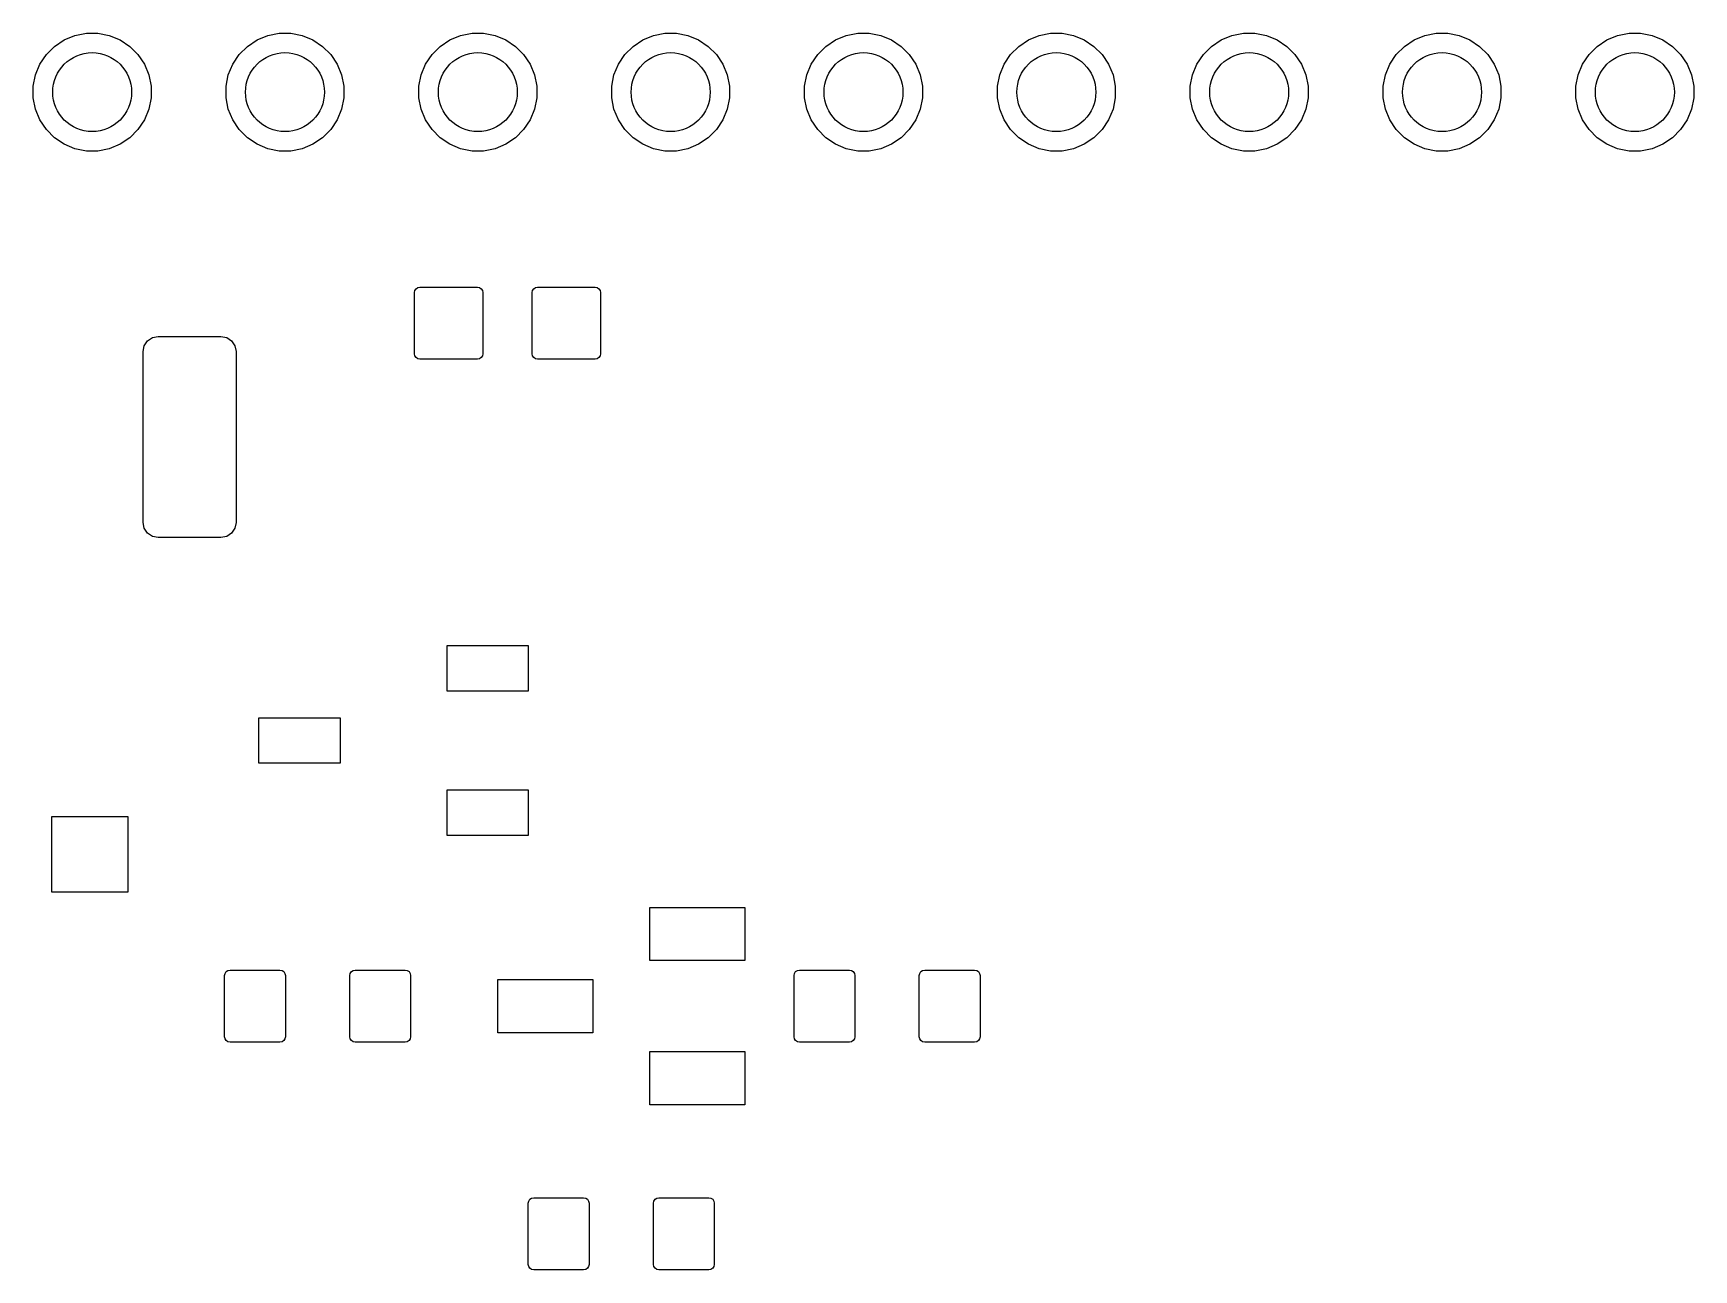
# Model space of a CAD drawing. Header units: inches. Extents: x 4.52 to 7.77, y -6.01 to -2.23.
# Drawn here: x 5.266 to 6.127, y -2.873 to -2.231 of the extents above; entities that cross this region are included whole.
import ezdxf

# ---------------------------------------------------------------- set-up
doc = ezdxf.new("R2010")
doc.units = ezdxf.units.IN
doc.header["$MEASUREMENT"] = 0
doc.layers.add('F.Paste', color=253, linetype='CONTINUOUS', true_color=0xb4a09a)

msp = doc.modelspace()

# ---------------------------------------------------------------- linework, layer by layer
at = {"layer": 'F.Paste', "linetype": 'CONTINUOUS'}
for p, q in [((5.27272, -2.24253), (5.27698, -2.23827)), ((5.27698, -2.23827), (5.28198, -2.23493)), ((5.28198, -2.23493), (5.28754, -2.23262)), ((5.28754, -2.23262), (5.29345, -2.23145)), ((5.29345, -2.23145), (5.29947, -2.23145)), ((5.29947, -2.23145), (5.30537, -2.23262)), ((5.30537, -2.23262), (5.31093, -2.23493)), ((5.31093, -2.23493), (5.31594, -2.23827)), ((5.31594, -2.23827), (5.32019, -2.24253)), ((5.37272, -2.24253), (5.37698, -2.23827)), ((5.37698, -2.23827), (5.38198, -2.23493)), ((5.38198, -2.23493), (5.38754, -2.23262)), ((5.38754, -2.23262), (5.39345, -2.23145)), ((5.39345, -2.23145), (5.39947, -2.23145)), ((5.39947, -2.23145), (5.40537, -2.23262)), ((5.40537, -2.23262), (5.41093, -2.23493)), ((5.41093, -2.23493), (5.41594, -2.23827)), ((5.41594, -2.23827), (5.42019, -2.24253)), ((5.47272, -2.24253), (5.47698, -2.23827)), ((5.47698, -2.23827), (5.48198, -2.23493)), ((5.48198, -2.23493), (5.48754, -2.23262)), ((5.48754, -2.23262), (5.49345, -2.23145)), ((5.49345, -2.23145), (5.49947, -2.23145)), ((5.49947, -2.23145), (5.50537, -2.23262)), ((5.50537, -2.23262), (5.51093, -2.23493)), ((5.51093, -2.23493), (5.51594, -2.23827)), ((5.51594, -2.23827), (5.52019, -2.24253)), ((5.57272, -2.24253), (5.57698, -2.23827)), ((5.57698, -2.23827), (5.58198, -2.23493)), ((5.58198, -2.23493), (5.58754, -2.23262)), ((5.58754, -2.23262), (5.59345, -2.23145)), ((5.59345, -2.23145), (5.59947, -2.23145)), ((5.59947, -2.23145), (5.60537, -2.23262)), ((5.60537, -2.23262), (5.61093, -2.23493)), ((5.61093, -2.23493), (5.61594, -2.23827)), ((5.61594, -2.23827), (5.62019, -2.24253)), ((5.67272, -2.24253), (5.67698, -2.23827)), ((5.67698, -2.23827), (5.68198, -2.23493)), ((5.68198, -2.23493), (5.68754, -2.23262)), ((5.68754, -2.23262), (5.69345, -2.23145)), ((5.69345, -2.23145), (5.69947, -2.23145)), ((5.69947, -2.23145), (5.70537, -2.23262)), ((5.70537, -2.23262), (5.71093, -2.23493)), ((5.71093, -2.23493), (5.71594, -2.23827)), ((5.71594, -2.23827), (5.72019, -2.24253)), ((5.77272, -2.24253), (5.77698, -2.23827)), ((5.77698, -2.23827), (5.78198, -2.23493)), ((5.78198, -2.23493), (5.78754, -2.23262)), ((5.78754, -2.23262), (5.79345, -2.23145)), ((5.79345, -2.23145), (5.79947, -2.23145)), ((5.79947, -2.23145), (5.80537, -2.23262)), ((5.80537, -2.23262), (5.81093, -2.23493)), ((5.81093, -2.23493), (5.81594, -2.23827)), ((5.81594, -2.23827), (5.82019, -2.24253)), ((5.87272, -2.24253), (5.87698, -2.23827)), ((5.87698, -2.23827), (5.88198, -2.23493)), ((5.88198, -2.23493), (5.88754, -2.23262)), ((5.88754, -2.23262), (5.89345, -2.23145)), ((5.89345, -2.23145), (5.89947, -2.23145)), ((5.89947, -2.23145), (5.90537, -2.23262)), ((5.90537, -2.23262), (5.91093, -2.23493)), ((5.91093, -2.23493), (5.91594, -2.23827)), ((5.91594, -2.23827), (5.92019, -2.24253)), ((5.97272, -2.24253), (5.97698, -2.23827)), ((5.97698, -2.23827), (5.98198, -2.23493)), ((5.98198, -2.23493), (5.98754, -2.23262)), ((5.98754, -2.23262), (5.99345, -2.23145)), ((5.99345, -2.23145), (5.99947, -2.23145)), ((5.99947, -2.23145), (6.00537, -2.23262)), ((6.00537, -2.23262), (6.01093, -2.23493)), ((6.01093, -2.23493), (6.01594, -2.23827)), ((6.01594, -2.23827), (6.02019, -2.24253)), ((6.07272, -2.24253), (6.07698, -2.23827)), ((6.07698, -2.23827), (6.08198, -2.23493)), ((6.08198, -2.23493), (6.08754, -2.23262)), ((6.08754, -2.23262), (6.09345, -2.23145)), ((6.09345, -2.23145), (6.09947, -2.23145)), ((6.09947, -2.23145), (6.10537, -2.23262)), ((6.10537, -2.23262), (6.11093, -2.23493)), ((6.11093, -2.23493), (6.11594, -2.23827)), ((6.11594, -2.23827), (6.12019, -2.24253)), ((5.26937, -2.24753), (5.27272, -2.24253)), ((5.32019, -2.24253), (5.32354, -2.24753)), ((5.36937, -2.24753), (5.37272, -2.24253)), ((5.42019, -2.24253), (5.42354, -2.24753)), ((5.46937, -2.24753), (5.47272, -2.24253)), ((5.52019, -2.24253), (5.52354, -2.24753)), ((5.56937, -2.24753), (5.57272, -2.24253)), ((5.62019, -2.24253), (5.62354, -2.24753)), ((5.66937, -2.24753), (5.67272, -2.24253)), ((5.72019, -2.24253), (5.72354, -2.24753)), ((5.76937, -2.24753), (5.77272, -2.24253)), ((5.82019, -2.24253), (5.82354, -2.24753)), ((5.86937, -2.24753), (5.87272, -2.24253)), ((5.92019, -2.24253), (5.92354, -2.24753)), ((5.96937, -2.24753), (5.97272, -2.24253)), ((6.02019, -2.24253), (6.02354, -2.24753)), ((6.06937, -2.24753), (6.07272, -2.24253)), ((6.12019, -2.24253), (6.12354, -2.24753)), ((5.2659, -2.259), (5.26707, -2.25309)), ((5.26707, -2.25309), (5.26937, -2.24753)), ((5.32354, -2.24753), (5.32584, -2.25309)), ((5.32584, -2.25309), (5.32702, -2.259)), ((5.3659, -2.259), (5.36707, -2.25309)), ((5.36707, -2.25309), (5.36937, -2.24753)), ((5.42354, -2.24753), (5.42584, -2.25309)), ((5.42584, -2.25309), (5.42702, -2.259)), ((5.4659, -2.259), (5.46707, -2.25309)), ((5.46707, -2.25309), (5.46937, -2.24753)), ((5.52354, -2.24753), (5.52584, -2.25309)), ((5.52584, -2.25309), (5.52702, -2.259)), ((5.5659, -2.259), (5.56707, -2.25309)), ((5.56707, -2.25309), (5.56937, -2.24753)), ((5.62354, -2.24753), (5.62584, -2.25309)), ((5.62584, -2.25309), (5.62702, -2.259)), ((5.6659, -2.259), (5.66707, -2.25309)), ((5.66707, -2.25309), (5.66937, -2.24753)), ((5.72354, -2.24753), (5.72584, -2.25309)), ((5.72584, -2.25309), (5.72702, -2.259)), ((5.7659, -2.259), (5.76707, -2.25309)), ((5.76707, -2.25309), (5.76937, -2.24753)), ((5.82354, -2.24753), (5.82584, -2.25309)), ((5.82584, -2.25309), (5.82702, -2.259)), ((5.8659, -2.259), (5.86707, -2.25309)), ((5.86707, -2.25309), (5.86937, -2.24753)), ((5.92354, -2.24753), (5.92584, -2.25309)), ((5.92584, -2.25309), (5.92702, -2.259)), ((5.9659, -2.259), (5.96707, -2.25309)), ((5.96707, -2.25309), (5.96937, -2.24753)), ((6.02354, -2.24753), (6.02584, -2.25309)), ((6.02584, -2.25309), (6.02702, -2.259)), ((6.0659, -2.259), (6.06707, -2.25309)), ((6.06707, -2.25309), (6.06937, -2.24753)), ((6.12354, -2.24753), (6.12584, -2.25309)), ((6.12584, -2.25309), (6.12702, -2.259)), ((5.2659, -2.26502), (5.2659, -2.259)), ((5.32702, -2.259), (5.32702, -2.26502)), ((5.3659, -2.26502), (5.3659, -2.259)), ((5.42702, -2.259), (5.42702, -2.26502)), ((5.4659, -2.26502), (5.4659, -2.259)), ((5.52702, -2.259), (5.52702, -2.26502)), ((5.5659, -2.26502), (5.5659, -2.259)), ((5.62702, -2.259), (5.62702, -2.26502)), ((5.6659, -2.26502), (5.6659, -2.259)), ((5.72702, -2.259), (5.72702, -2.26502)), ((5.7659, -2.26502), (5.7659, -2.259)), ((5.82702, -2.259), (5.82702, -2.26502)), ((5.8659, -2.26502), (5.8659, -2.259)), ((5.92702, -2.259), (5.92702, -2.26502)), ((5.9659, -2.26502), (5.9659, -2.259)), ((6.02702, -2.259), (6.02702, -2.26502)), ((6.0659, -2.26502), (6.0659, -2.259)), ((6.12702, -2.259), (6.12702, -2.26502)), ((5.26707, -2.27092), (5.2659, -2.26502)), ((5.26937, -2.27648), (5.26707, -2.27092)), ((5.32584, -2.27092), (5.32354, -2.27648)), ((5.32702, -2.26502), (5.32584, -2.27092)), ((5.36707, -2.27092), (5.3659, -2.26502)), ((5.36937, -2.27648), (5.36707, -2.27092)), ((5.42584, -2.27092), (5.42354, -2.27648)), ((5.42702, -2.26502), (5.42584, -2.27092)), ((5.46707, -2.27092), (5.4659, -2.26502)), ((5.46937, -2.27648), (5.46707, -2.27092)), ((5.52584, -2.27092), (5.52354, -2.27648)), ((5.52702, -2.26502), (5.52584, -2.27092)), ((5.56707, -2.27092), (5.5659, -2.26502)), ((5.56937, -2.27648), (5.56707, -2.27092)), ((5.62584, -2.27092), (5.62354, -2.27648)), ((5.62702, -2.26502), (5.62584, -2.27092)), ((5.66707, -2.27092), (5.6659, -2.26502)), ((5.66937, -2.27648), (5.66707, -2.27092)), ((5.72584, -2.27092), (5.72354, -2.27648)), ((5.72702, -2.26502), (5.72584, -2.27092)), ((5.76707, -2.27092), (5.7659, -2.26502)), ((5.76937, -2.27648), (5.76707, -2.27092)), ((5.82584, -2.27092), (5.82354, -2.27648)), ((5.82702, -2.26502), (5.82584, -2.27092)), ((5.86707, -2.27092), (5.8659, -2.26502)), ((5.86937, -2.27648), (5.86707, -2.27092)), ((5.92584, -2.27092), (5.92354, -2.27648)), ((5.92702, -2.26502), (5.92584, -2.27092)), ((5.96707, -2.27092), (5.9659, -2.26502)), ((5.96937, -2.27648), (5.96707, -2.27092)), ((6.02584, -2.27092), (6.02354, -2.27648)), ((6.02702, -2.26502), (6.02584, -2.27092)), ((6.06707, -2.27092), (6.0659, -2.26502)), ((6.06937, -2.27648), (6.06707, -2.27092)), ((6.12584, -2.27092), (6.12354, -2.27648)), ((6.12702, -2.26502), (6.12584, -2.27092)), ((5.27272, -2.28149), (5.26937, -2.27648)), ((5.27698, -2.28575), (5.27272, -2.28149)), ((5.32019, -2.28149), (5.31594, -2.28575)), ((5.32354, -2.27648), (5.32019, -2.28149)), ((5.37272, -2.28149), (5.36937, -2.27648)), ((5.37698, -2.28575), (5.37272, -2.28149)), ((5.42019, -2.28149), (5.41594, -2.28575)), ((5.42354, -2.27648), (5.42019, -2.28149)), ((5.47272, -2.28149), (5.46937, -2.27648)), ((5.47698, -2.28575), (5.47272, -2.28149)), ((5.52019, -2.28149), (5.51594, -2.28575)), ((5.52354, -2.27648), (5.52019, -2.28149)), ((5.57272, -2.28149), (5.56937, -2.27648)), ((5.57698, -2.28575), (5.57272, -2.28149)), ((5.62019, -2.28149), (5.61594, -2.28575)), ((5.62354, -2.27648), (5.62019, -2.28149)), ((5.67272, -2.28149), (5.66937, -2.27648)), ((5.67698, -2.28575), (5.67272, -2.28149)), ((5.72019, -2.28149), (5.71594, -2.28575)), ((5.72354, -2.27648), (5.72019, -2.28149)), ((5.77272, -2.28149), (5.76937, -2.27648)), ((5.77698, -2.28575), (5.77272, -2.28149)), ((5.82019, -2.28149), (5.81594, -2.28575)), ((5.82354, -2.27648), (5.82019, -2.28149)), ((5.87272, -2.28149), (5.86937, -2.27648)), ((5.87698, -2.28575), (5.87272, -2.28149)), ((5.92019, -2.28149), (5.91594, -2.28575)), ((5.92354, -2.27648), (5.92019, -2.28149)), ((5.97272, -2.28149), (5.96937, -2.27648)), ((5.97698, -2.28575), (5.97272, -2.28149)), ((6.02019, -2.28149), (6.01594, -2.28575)), ((6.02354, -2.27648), (6.02019, -2.28149)), ((6.07272, -2.28149), (6.06937, -2.27648)), ((6.07698, -2.28575), (6.07272, -2.28149)), ((6.12019, -2.28149), (6.11594, -2.28575)), ((6.12354, -2.27648), (6.12019, -2.28149)), ((5.28198, -2.28909), (5.27698, -2.28575)), ((5.28754, -2.29139), (5.28198, -2.28909)), ((5.31093, -2.28909), (5.30537, -2.29139)), ((5.31594, -2.28575), (5.31093, -2.28909)), ((5.38198, -2.28909), (5.37698, -2.28575)), ((5.38754, -2.29139), (5.38198, -2.28909)), ((5.41093, -2.28909), (5.40537, -2.29139)), ((5.41594, -2.28575), (5.41093, -2.28909)), ((5.48198, -2.28909), (5.47698, -2.28575)), ((5.48754, -2.29139), (5.48198, -2.28909)), ((5.51093, -2.28909), (5.50537, -2.29139)), ((5.51594, -2.28575), (5.51093, -2.28909)), ((5.58198, -2.28909), (5.57698, -2.28575)), ((5.58754, -2.29139), (5.58198, -2.28909)), ((5.61093, -2.28909), (5.60537, -2.29139)), ((5.61594, -2.28575), (5.61093, -2.28909)), ((5.68198, -2.28909), (5.67698, -2.28575)), ((5.68754, -2.29139), (5.68198, -2.28909)), ((5.71093, -2.28909), (5.70537, -2.29139)), ((5.71594, -2.28575), (5.71093, -2.28909)), ((5.78198, -2.28909), (5.77698, -2.28575)), ((5.78754, -2.29139), (5.78198, -2.28909)), ((5.81093, -2.28909), (5.80537, -2.29139)), ((5.81594, -2.28575), (5.81093, -2.28909)), ((5.88198, -2.28909), (5.87698, -2.28575)), ((5.88754, -2.29139), (5.88198, -2.28909)), ((5.91093, -2.28909), (5.90537, -2.29139)), ((5.91594, -2.28575), (5.91093, -2.28909)), ((5.98198, -2.28909), (5.97698, -2.28575)), ((5.98754, -2.29139), (5.98198, -2.28909)), ((6.01093, -2.28909), (6.00537, -2.29139)), ((6.01594, -2.28575), (6.01093, -2.28909)), ((6.08198, -2.28909), (6.07698, -2.28575)), ((6.08754, -2.29139), (6.08198, -2.28909)), ((6.11093, -2.28909), (6.10537, -2.29139)), ((6.11594, -2.28575), (6.11093, -2.28909)), ((5.29345, -2.29257), (5.28754, -2.29139)), ((5.29947, -2.29257), (5.29345, -2.29257)), ((5.30537, -2.29139), (5.29947, -2.29257)), ((5.39345, -2.29257), (5.38754, -2.29139)), ((5.39947, -2.29257), (5.39345, -2.29257)), ((5.40537, -2.29139), (5.39947, -2.29257)), ((5.49345, -2.29257), (5.48754, -2.29139)), ((5.49947, -2.29257), (5.49345, -2.29257)), ((5.50537, -2.29139), (5.49947, -2.29257)), ((5.59345, -2.29257), (5.58754, -2.29139)), ((5.59947, -2.29257), (5.59345, -2.29257)), ((5.60537, -2.29139), (5.59947, -2.29257)), ((5.69345, -2.29257), (5.68754, -2.29139)), ((5.69947, -2.29257), (5.69345, -2.29257)), ((5.70537, -2.29139), (5.69947, -2.29257)), ((5.79345, -2.29257), (5.78754, -2.29139)), ((5.79947, -2.29257), (5.79345, -2.29257)), ((5.80537, -2.29139), (5.79947, -2.29257)), ((5.89345, -2.29257), (5.88754, -2.29139)), ((5.89947, -2.29257), (5.89345, -2.29257)), ((5.90537, -2.29139), (5.89947, -2.29257)), ((5.99345, -2.29257), (5.98754, -2.29139)), ((5.99947, -2.29257), (5.99345, -2.29257)), ((6.00537, -2.29139), (5.99947, -2.29257)), ((6.09345, -2.29257), (6.08754, -2.29139)), ((6.09947, -2.29257), (6.09345, -2.29257)), ((6.10537, -2.29139), (6.09947, -2.29257)), ((5.46358, -2.36599), (5.4638, -2.36492)), ((5.46358, -2.39779), (5.46358, -2.36599)), ((5.4638, -2.36492), (5.4644, -2.36401)), ((5.4644, -2.36401), (5.46531, -2.3634)), ((5.46531, -2.3634), (5.46639, -2.36319)), ((5.46639, -2.36319), (5.49621, -2.36319)), ((5.49621, -2.36319), (5.49729, -2.3634)), ((5.49729, -2.3634), (5.49819, -2.36401)), ((5.49819, -2.36401), (5.4988, -2.36492)), ((5.4988, -2.36492), (5.49902, -2.36599)), ((5.49902, -2.36599), (5.49902, -2.39779)), ((5.52461, -2.36599), (5.52482, -2.36492)), ((5.52461, -2.39779), (5.52461, -2.36599)), ((5.52482, -2.36492), (5.52543, -2.36401)), ((5.52543, -2.36401), (5.52634, -2.3634)), ((5.52634, -2.3634), (5.52741, -2.36319)), ((5.52741, -2.36319), (5.55724, -2.36319)), ((5.55724, -2.36319), (5.55831, -2.3634)), ((5.55831, -2.3634), (5.55922, -2.36401)), ((5.55922, -2.36401), (5.55983, -2.36492)), ((5.55983, -2.36492), (5.56004, -2.36599)), ((5.56004, -2.36599), (5.56004, -2.39779)), ((5.32283, -2.39661), (5.32343, -2.39361)), ((5.32343, -2.39361), (5.32513, -2.39107)), ((5.32513, -2.39107), (5.32767, -2.38938)), ((5.32767, -2.38938), (5.33066, -2.38878)), ((5.33066, -2.38878), (5.36324, -2.38878)), ((5.36324, -2.38878), (5.36623, -2.38938)), ((5.36623, -2.38938), (5.36877, -2.39107)), ((5.36877, -2.39107), (5.37047, -2.39361)), ((5.37047, -2.39361), (5.37106, -2.39661)), ((5.32283, -2.48528), (5.32283, -2.39661)), ((5.37106, -2.39661), (5.37106, -2.48528)), ((5.4638, -2.39886), (5.46358, -2.39779)), ((5.4644, -2.39977), (5.4638, -2.39886)), ((5.46531, -2.40038), (5.4644, -2.39977)), ((5.46639, -2.40059), (5.46531, -2.40038)), ((5.49621, -2.40059), (5.46639, -2.40059)), ((5.49729, -2.40038), (5.49621, -2.40059)), ((5.49819, -2.39977), (5.49729, -2.40038)), ((5.4988, -2.39886), (5.49819, -2.39977)), ((5.49902, -2.39779), (5.4988, -2.39886)), ((5.52482, -2.39886), (5.52461, -2.39779)), ((5.52543, -2.39977), (5.52482, -2.39886)), ((5.52634, -2.40038), (5.52543, -2.39977)), ((5.52741, -2.40059), (5.52634, -2.40038)), ((5.55724, -2.40059), (5.52741, -2.40059)), ((5.55831, -2.40038), (5.55724, -2.40059)), ((5.55922, -2.39977), (5.55831, -2.40038)), ((5.55983, -2.39886), (5.55922, -2.39977)), ((5.56004, -2.39779), (5.55983, -2.39886)), ((5.32343, -2.48828), (5.32283, -2.48528)), ((5.32513, -2.49082), (5.32343, -2.48828)), ((5.37047, -2.48828), (5.36877, -2.49082)), ((5.37106, -2.48528), (5.37047, -2.48828)), ((5.32767, -2.49251), (5.32513, -2.49082)), ((5.33066, -2.49311), (5.32767, -2.49251)), ((5.36324, -2.49311), (5.33066, -2.49311)), ((5.36623, -2.49251), (5.36324, -2.49311)), ((5.36877, -2.49082), (5.36623, -2.49251)), ((5.48051, -2.57283), (5.48051, -2.54921)), ((5.48051, -2.54921), (5.52264, -2.54921)), ((5.52264, -2.54921), (5.52264, -2.57283)), ((5.52264, -2.57283), (5.48051, -2.57283)), ((5.38287, -2.61024), (5.38287, -2.58661)), ((5.38287, -2.58661), (5.425, -2.58661)), ((5.425, -2.58661), (5.425, -2.61024)), ((5.425, -2.61024), (5.38287, -2.61024)), ((5.48051, -2.64764), (5.48051, -2.62402)), ((5.48051, -2.62402), (5.52264, -2.62402)), ((5.52264, -2.62402), (5.52264, -2.64764)), ((5.27559, -2.67717), (5.27559, -2.6378)), ((5.27559, -2.6378), (5.31496, -2.6378)), ((5.31496, -2.6378), (5.31496, -2.67717)), ((5.52264, -2.64764), (5.48051, -2.64764)), ((5.31496, -2.67717), (5.27559, -2.67717)), ((5.58563, -2.7126), (5.58563, -2.68504)), ((5.58563, -2.68504), (5.63484, -2.68504)), ((5.63484, -2.68504), (5.63484, -2.7126)), ((5.36516, -2.72032), (5.36537, -2.71925)), ((5.36516, -2.75212), (5.36516, -2.72032)), ((5.36537, -2.71925), (5.36598, -2.71834)), ((5.36598, -2.71834), (5.36689, -2.71773)), ((5.36689, -2.71773), (5.36796, -2.71752)), ((5.36796, -2.71752), (5.39385, -2.71752)), ((5.39385, -2.71752), (5.39492, -2.71773)), ((5.39492, -2.71773), (5.39583, -2.71834)), ((5.39583, -2.71834), (5.39644, -2.71925)), ((5.39644, -2.71925), (5.39665, -2.72032)), ((5.39665, -2.72032), (5.39665, -2.75212)), ((5.43012, -2.72032), (5.43033, -2.71925)), ((5.43012, -2.75212), (5.43012, -2.72032)), ((5.43033, -2.71925), (5.43094, -2.71834)), ((5.43094, -2.71834), (5.43185, -2.71773)), ((5.43185, -2.71773), (5.43292, -2.71752)), ((5.43292, -2.71752), (5.45881, -2.71752)), ((5.45881, -2.71752), (5.45988, -2.71773)), ((5.45988, -2.71773), (5.46079, -2.71834)), ((5.46079, -2.71834), (5.4614, -2.71925)), ((5.4614, -2.71925), (5.46161, -2.72032)), ((5.46161, -2.72032), (5.46161, -2.75212)), ((5.63484, -2.7126), (5.58563, -2.7126)), ((5.66043, -2.72032), (5.66065, -2.71925)), ((5.66043, -2.75212), (5.66043, -2.72032)), ((5.66065, -2.71925), (5.66125, -2.71834)), ((5.66125, -2.71834), (5.66216, -2.71773)), ((5.66216, -2.71773), (5.66324, -2.71752)), ((5.66324, -2.71752), (5.68913, -2.71752)), ((5.68913, -2.71752), (5.6902, -2.71773)), ((5.6902, -2.71773), (5.69111, -2.71834)), ((5.69111, -2.71834), (5.69172, -2.71925)), ((5.69172, -2.71925), (5.69193, -2.72032)), ((5.69193, -2.72032), (5.69193, -2.75212)), ((5.72539, -2.72032), (5.72561, -2.71925)), ((5.72539, -2.75212), (5.72539, -2.72032)), ((5.72561, -2.71925), (5.72621, -2.71834)), ((5.72621, -2.71834), (5.72712, -2.71773)), ((5.72712, -2.71773), (5.7282, -2.71752)), ((5.7282, -2.71752), (5.75409, -2.71752)), ((5.75409, -2.71752), (5.75516, -2.71773)), ((5.75516, -2.71773), (5.75607, -2.71834)), ((5.75607, -2.71834), (5.75668, -2.71925)), ((5.75668, -2.71925), (5.75689, -2.72032)), ((5.75689, -2.72032), (5.75689, -2.75212)), ((5.50689, -2.75), (5.50689, -2.72244)), ((5.50689, -2.72244), (5.5561, -2.72244)), ((5.5561, -2.72244), (5.5561, -2.75)), ((5.36537, -2.75319), (5.36516, -2.75212)), ((5.36598, -2.7541), (5.36537, -2.75319)), ((5.36689, -2.75471), (5.36598, -2.7541)), ((5.36796, -2.75492), (5.36689, -2.75471)), ((5.39385, -2.75492), (5.36796, -2.75492)), ((5.39492, -2.75471), (5.39385, -2.75492)), ((5.39583, -2.7541), (5.39492, -2.75471)), ((5.39644, -2.75319), (5.39583, -2.7541)), ((5.39665, -2.75212), (5.39644, -2.75319)), ((5.43033, -2.75319), (5.43012, -2.75212)), ((5.43094, -2.7541), (5.43033, -2.75319)), ((5.43185, -2.75471), (5.43094, -2.7541)), ((5.43292, -2.75492), (5.43185, -2.75471)), ((5.45881, -2.75492), (5.43292, -2.75492)), ((5.45988, -2.75471), (5.45881, -2.75492)), ((5.46079, -2.7541), (5.45988, -2.75471)), ((5.4614, -2.75319), (5.46079, -2.7541)), ((5.46161, -2.75212), (5.4614, -2.75319)), ((5.5561, -2.75), (5.50689, -2.75)), ((5.66065, -2.75319), (5.66043, -2.75212)), ((5.66125, -2.7541), (5.66065, -2.75319)), ((5.66216, -2.75471), (5.66125, -2.7541)), ((5.66324, -2.75492), (5.66216, -2.75471)), ((5.68913, -2.75492), (5.66324, -2.75492)), ((5.6902, -2.75471), (5.68913, -2.75492)), ((5.69111, -2.7541), (5.6902, -2.75471)), ((5.69172, -2.75319), (5.69111, -2.7541)), ((5.69193, -2.75212), (5.69172, -2.75319)), ((5.72561, -2.75319), (5.72539, -2.75212)), ((5.72621, -2.7541), (5.72561, -2.75319)), ((5.72712, -2.75471), (5.72621, -2.7541)), ((5.7282, -2.75492), (5.72712, -2.75471)), ((5.75409, -2.75492), (5.7282, -2.75492)), ((5.75516, -2.75471), (5.75409, -2.75492)), ((5.75607, -2.7541), (5.75516, -2.75471)), ((5.75668, -2.75319), (5.75607, -2.7541)), ((5.75689, -2.75212), (5.75668, -2.75319)), ((5.58563, -2.7874), (5.58563, -2.75984)), ((5.58563, -2.75984), (5.63484, -2.75984)), ((5.63484, -2.75984), (5.63484, -2.7874)), ((5.63484, -2.7874), (5.58563, -2.7874)), ((5.52264, -2.83843), (5.52285, -2.83736)), ((5.52264, -2.87023), (5.52264, -2.83843)), ((5.52285, -2.83736), (5.52346, -2.83645)), ((5.52346, -2.83645), (5.52437, -2.83584)), ((5.52437, -2.83584), (5.52544, -2.83563)), ((5.52544, -2.83563), (5.55133, -2.83563)), ((5.55133, -2.83563), (5.5524, -2.83584)), ((5.5524, -2.83584), (5.55331, -2.83645)), ((5.55331, -2.83645), (5.55392, -2.83736)), ((5.55392, -2.83736), (5.55413, -2.83843)), ((5.55413, -2.83843), (5.55413, -2.87023)), ((5.5876, -2.83843), (5.58781, -2.83736)), ((5.5876, -2.87023), (5.5876, -2.83843)), ((5.58781, -2.83736), (5.58842, -2.83645)), ((5.58842, -2.83645), (5.58933, -2.83584)), ((5.58933, -2.83584), (5.5904, -2.83563)), ((5.5904, -2.83563), (5.61629, -2.83563)), ((5.61629, -2.83563), (5.61736, -2.83584)), ((5.61736, -2.83584), (5.61827, -2.83645)), ((5.61827, -2.83645), (5.61888, -2.83736)), ((5.61888, -2.83736), (5.61909, -2.83843)), ((5.61909, -2.83843), (5.61909, -2.87023)), ((5.52285, -2.8713), (5.52264, -2.87023)), ((5.52346, -2.87221), (5.52285, -2.8713)), ((5.52437, -2.87282), (5.52346, -2.87221)), ((5.52544, -2.87303), (5.52437, -2.87282)), ((5.55133, -2.87303), (5.52544, -2.87303)), ((5.5524, -2.87282), (5.55133, -2.87303)), ((5.55331, -2.87221), (5.5524, -2.87282)), ((5.55392, -2.8713), (5.55331, -2.87221)), ((5.55413, -2.87023), (5.55392, -2.8713)), ((5.58781, -2.8713), (5.5876, -2.87023)), ((5.58842, -2.87221), (5.58781, -2.8713)), ((5.58933, -2.87282), (5.58842, -2.87221)), ((5.5904, -2.87303), (5.58933, -2.87282)), ((5.61629, -2.87303), (5.5904, -2.87303)), ((5.61736, -2.87282), (5.61629, -2.87303)), ((5.61827, -2.87221), (5.61736, -2.87282)), ((5.61888, -2.8713), (5.61827, -2.87221)), ((5.61909, -2.87023), (5.61888, -2.8713))]:
    msp.add_line(p, q, dxfattribs=at)
at = {"layer": 'F.Paste'}
for centre in [(5.29646, -2.26201), (5.39646, -2.26201), (5.49646, -2.26201), (5.59646, -2.26201), (5.69646, -2.26201), (5.79646, -2.26201), (5.89646, -2.26201), (5.99646, -2.26201), (6.09646, -2.26201)]:
    msp.add_circle(centre, 0.02047, dxfattribs=at)

doc.saveas('drawing.dxf')
